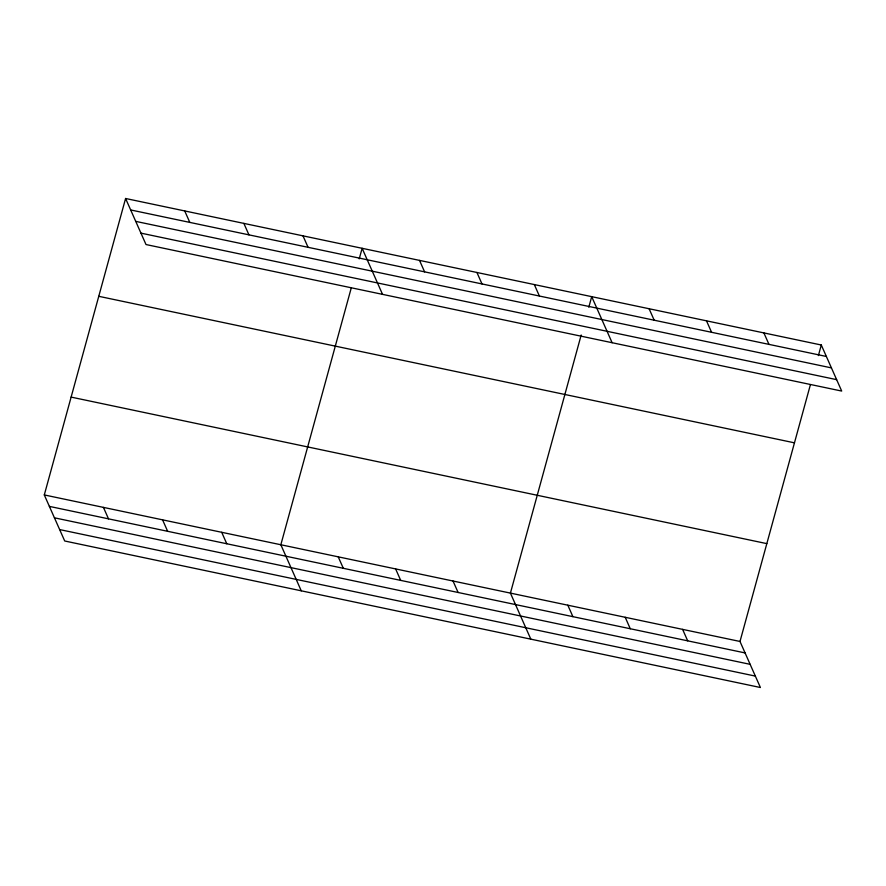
<?xml version="1.0" encoding="UTF-8"?>
<svg xmlns="http://www.w3.org/2000/svg" width="886" height="886" viewBox="0 0 886 886"><rect width="100%" height="100%" fill="white"/><g stroke="black" fill="none" stroke-linecap="round" stroke-linejoin="round"><path stroke-width="1.33" d="M810.413 384.668L739.998 641.464L760.409 687.514L64.711 540.992L44.3 494.931L125.59 198.486L821.289 345.008L841.7 391.069L146.002 244.536L125.59 198.486M351.255 287.961L280.84 544.757L301.251 590.807M359.229 258.878L362.13 248.301L382.542 294.362M581.194 334.997L510.425 593.111L530.825 639.16M588.813 307.232L591.704 296.655L612.115 342.716M818.387 355.585L821.289 345.008M130.674 209.949L826.372 356.471M135.724 221.367L831.433 367.889M140.94 233.129L836.639 379.651M98.767 296.312L794.465 442.834M71.124 397.105L766.822 543.627M44.3 494.931L739.998 641.464M49.383 506.393L745.082 652.927M54.434 517.812L750.143 664.334M59.65 529.573L755.348 676.096M763.898 332.926L768.97 344.388M706.496 320.832L711.58 332.294M649.106 308.749L654.189 320.211M534.313 284.572L539.397 296.035M682.608 629.37L687.691 640.833M476.923 272.478L481.995 283.941M625.206 617.287L630.289 628.75M419.521 260.395L424.604 271.858M567.815 605.193L572.899 616.656M302.99 235.853L308.073 247.316M453.023 581.017L458.106 592.479M243.86 223.394L248.944 234.856M395.632 568.934L400.705 580.396M338.23 556.84L343.314 568.303M184.72 210.934L189.803 222.408M221.699 532.298L226.783 543.76M162.57 519.838L167.653 531.312M103.429 507.39L108.513 518.853"/></g></svg>
